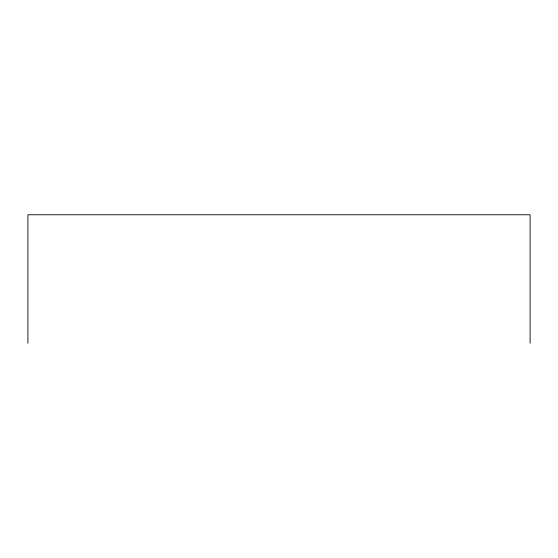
<?xml version="1.0" encoding="UTF-8"?>
<svg xmlns="http://www.w3.org/2000/svg" width="558" height="558" viewBox="0 0 558 558"><rect width="100%" height="100%" fill="white"/><g stroke="black" fill="none" stroke-linecap="round" stroke-linejoin="round"><path stroke-width="0.84" d="M530.1 343.24L530.1 214.76L27.9 214.76L27.9 343.24"/></g></svg>
